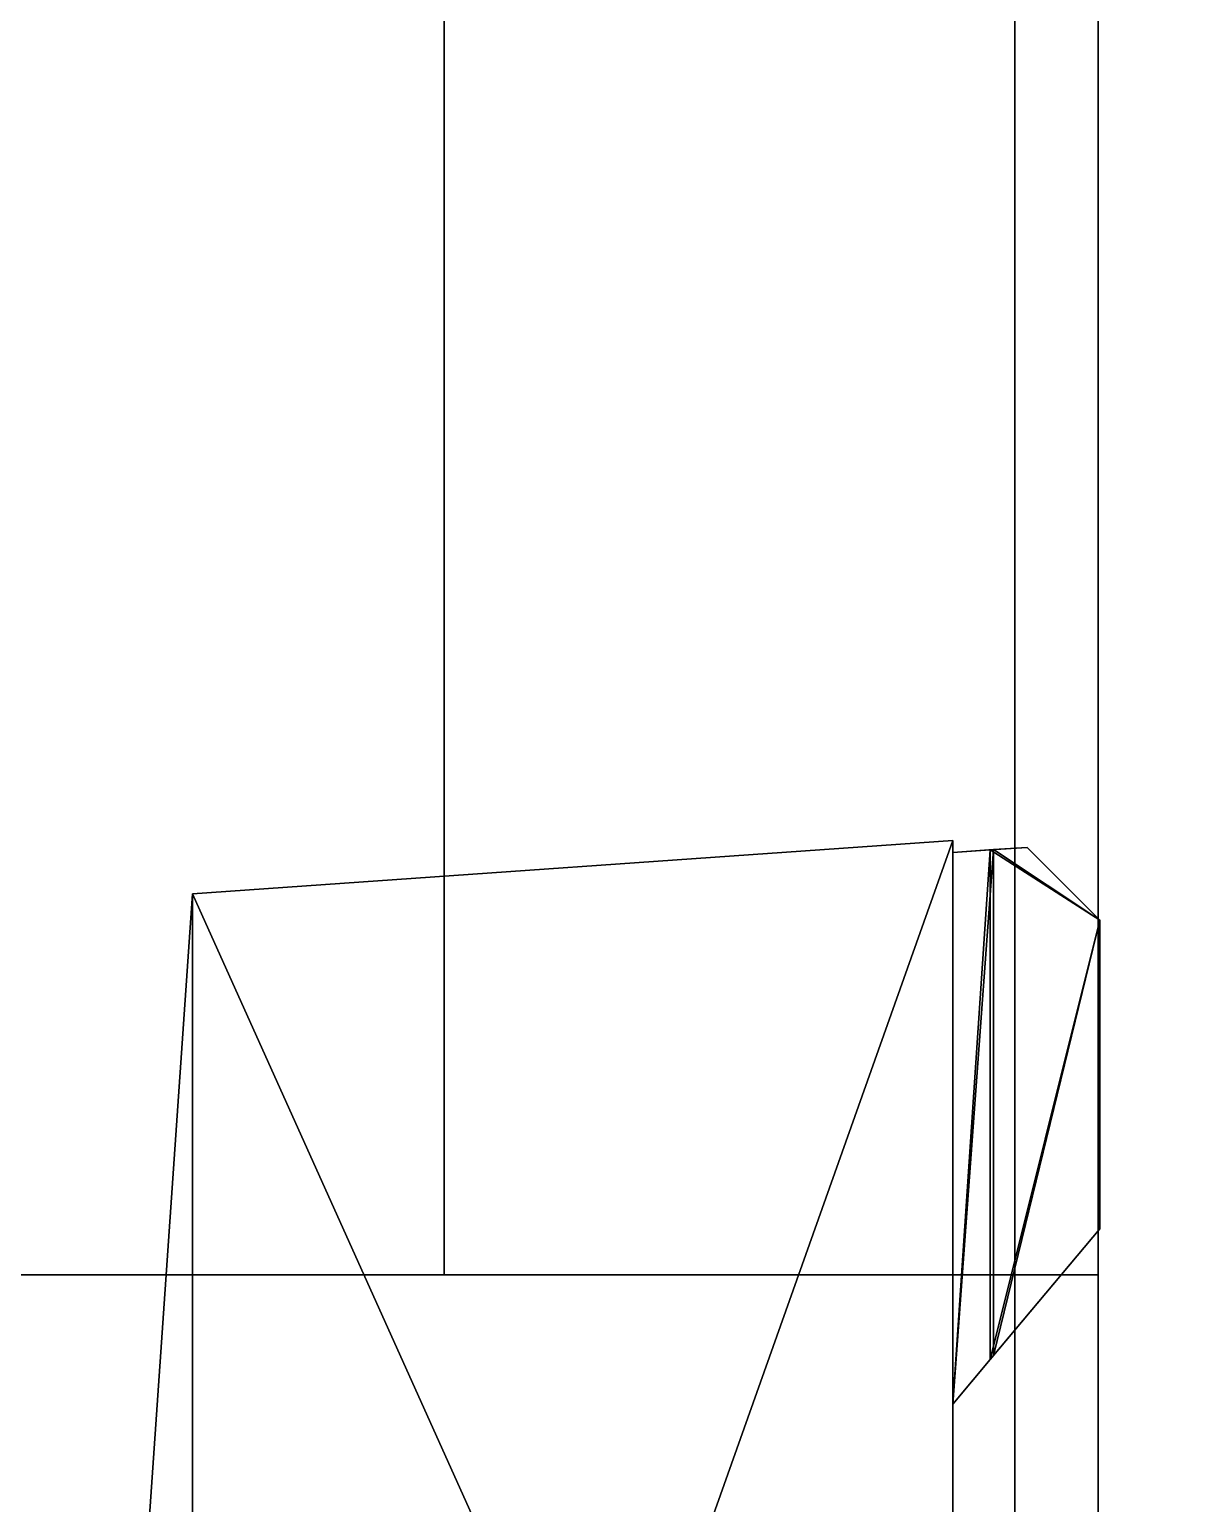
# Model space of a CAD drawing. Extents: x -469 to 3226, y 1395 to 4288.
# Drawn here: x 2041.05 to 2072.93, y 3629.72 to 3670.32 of the extents above; entities that cross this region are included whole.
import ezdxf

# ---------------------------------------------------------------- set-up
doc = ezdxf.new("R2010")
doc.units = 0
for name, color, linetype in [('LAYER0', 7, 'CONTINUOUS'), ('LAYER1', 7, 'CONTINUOUS'), ('LAYER157', 9, 'CONTINUOUS'), ('LAYER161', 7, 'CONTINUOUS'), ('LAYER168', 7, 'CONTINUOUS'), ('LAYER169', 7, 'CONTINUOUS'), ('LAYER172', 7, 'CONTINUOUS'), ('LAYER183', 7, 'CONTINUOUS'), ('LAYER184', 7, 'CONTINUOUS'), ('LAYER288', 253, 'CONTINUOUS'), ('LAYER291', 253, 'CONTINUOUS'), ('LAYER294', 253, 'CONTINUOUS'), ('LAYER297', 253, 'CONTINUOUS'), ('LAYER300', 253, 'CONTINUOUS'), ('LAYER340', 9, 'CONTINUOUS')]:
    doc.layers.add(name, color=color, linetype=linetype)

msp = doc.modelspace()

# ---------------------------------------------------------------- linework, layer by layer
at = {"layer": 'LAYER0', "invisible_edges": 1}
for points in [[(3116.174, 4288.024, -5), (-468.8259, 1395.024, -5), (-468.8259, 4288.024, -5), (3116.174, 4288.024, -5)], [(-468.8259, 1395.024, -5), (3116.174, 4288.024, -5), (3116.174, 1395.024, -5), (-468.8259, 1395.024, -5)], [(3116.174, 1395.024), (-468.8259, 4288.024), (-468.8259, 1395.024), (3116.174, 1395.024)], [(-468.8259, 4288.024), (3116.174, 1395.024), (3116.174, 4288.024), (-468.8259, 4288.024)]]:
    msp.add_3dface(points, dxfattribs=at)
at = {"layer": 'LAYER157', "invisible_edges": 1}
for points in [[(2070.466, 4138.024), (2070.466, 3558.024, 2380), (2070.466, 4138.024, 2380), (2070.466, 4138.024)], [(2070.466, 3558.024, 2380), (2070.466, 4138.024), (2070.466, 3558.024), (2070.466, 3558.024, 2380)], [(2070.466, 4138.024), (2088.466, 3558.024), (2070.466, 3558.024), (2070.466, 4138.024)], [(2088.466, 3558.024), (2070.466, 4138.024), (2088.466, 4138.024), (2088.466, 3558.024)], [(2088.466, 4138.024, 2380), (2070.466, 3558.024, 2380), (2088.466, 3558.024, 2380), (2088.466, 4138.024, 2380)], [(2070.466, 3558.024, 2380), (2088.466, 4138.024, 2380), (2070.466, 4138.024, 2380), (2070.466, 3558.024, 2380)]]:
    msp.add_3dface(points, dxfattribs=at)
at = {"layer": 'LAYER161', "invisible_edges": 1}
for points in [[(1284.466, 4138.024, 2379), (2070.466, 3558.024, 2379), (2070.466, 4138.024, 2379), (1284.466, 4138.024, 2379)], [(2070.466, 3558.024, 2379), (1284.466, 4138.024, 2379), (1284.466, 3558.024, 2379), (2070.466, 3558.024, 2379)], [(1284.466, 3558.024, 2361), (2070.466, 4138.024, 2361), (2070.466, 3558.024, 2361), (1284.466, 3558.024, 2361)], [(2070.466, 4138.024, 2361), (1284.466, 3558.024, 2361), (1284.466, 4138.024, 2361), (2070.466, 4138.024, 2361)], [(2070.466, 4138.024, 2361), (2070.466, 3558.024, 2379), (2070.466, 3558.024, 2361), (2070.466, 4138.024, 2361)], [(2070.466, 3558.024, 2379), (2070.466, 4138.024, 2361), (2070.466, 4138.024, 2379), (2070.466, 3558.024, 2379)]]:
    msp.add_3dface(points, dxfattribs=at)
at = {"layer": 'LAYER168', "invisible_edges": 1}
for points in [[(1284.466, 4113.424, 2056), (2070.466, 3558.024, 2056), (2070.466, 4113.424, 2056), (1284.466, 4113.424, 2056)], [(2070.466, 3558.024, 2056), (1284.466, 4113.424, 2056), (1284.466, 3558.024, 2056), (2070.466, 3558.024, 2056)], [(1284.466, 3558.024, 2038), (2070.466, 4113.424, 2038), (2070.466, 3558.024, 2038), (1284.466, 3558.024, 2038)], [(2070.466, 4113.424, 2038), (1284.466, 3558.024, 2038), (1284.466, 4113.424, 2038), (2070.466, 4113.424, 2038)], [(2070.466, 4113.424, 2038), (2070.466, 3558.024, 2056), (2070.466, 3558.024, 2038), (2070.466, 4113.424, 2038)], [(2070.466, 3558.024, 2056), (2070.466, 4113.424, 2038), (2070.466, 4113.424, 2056), (2070.466, 3558.024, 2056)]]:
    msp.add_3dface(points, dxfattribs=at)
at = {"layer": 'LAYER169', "invisible_edges": 1}
for points in [[(1284.466, 4113.424, 916), (2070.466, 3558.024, 916), (2070.466, 4113.424, 916), (1284.466, 4113.424, 916)], [(2070.466, 3558.024, 916), (1284.466, 4113.424, 916), (1284.466, 3558.024, 916), (2070.466, 3558.024, 916)], [(1284.466, 3558.024, 898), (2070.466, 4113.424, 898), (2070.466, 3558.024, 898), (1284.466, 3558.024, 898)], [(2070.466, 4113.424, 898), (1284.466, 3558.024, 898), (1284.466, 4113.424, 898), (2070.466, 4113.424, 898)], [(2070.466, 4113.424, 898), (2070.466, 3558.024, 916), (2070.466, 3558.024, 898), (2070.466, 4113.424, 898)], [(2070.466, 3558.024, 916), (2070.466, 4113.424, 898), (2070.466, 4113.424, 916), (2070.466, 3558.024, 916)]]:
    msp.add_3dface(points, dxfattribs=at)
at = {"layer": 'LAYER172', "invisible_edges": 1}
for points in [[(2070.466, 4138.024, 80), (1284.466, 3558.024, 80), (1284.466, 4138.024, 80), (2070.466, 4138.024, 80)], [(1284.466, 3558.024, 80), (2070.466, 4138.024, 80), (2070.466, 3558.024, 80), (1284.466, 3558.024, 80)], [(2070.466, 3558.024, 98), (1284.466, 4138.024, 98), (1284.466, 3558.024, 98), (2070.466, 3558.024, 98)], [(1284.466, 4138.024, 98), (2070.466, 3558.024, 98), (2070.466, 4138.024, 98), (1284.466, 4138.024, 98)], [(2070.466, 4138.024, 80), (2070.466, 3558.024, 98), (2070.466, 3558.024, 80), (2070.466, 4138.024, 80)], [(2070.466, 3558.024, 98), (2070.466, 4138.024, 80), (2070.466, 4138.024, 98), (2070.466, 3558.024, 98)]]:
    msp.add_3dface(points, dxfattribs=at)
at = {"layer": 'LAYER183', "invisible_edges": 1}
for points in [[(2034.466, 4086.024, 98), (2052.466, 3636.024, 98), (2034.466, 3636.024, 98), (2034.466, 4086.024, 98)], [(2052.466, 3636.024, 98), (2034.466, 4086.024, 98), (2052.466, 4086.024, 98), (2052.466, 3636.024, 98)], [(2052.466, 4086.024, 898), (2034.466, 3636.024, 898), (2052.466, 3636.024, 898), (2052.466, 4086.024, 898)], [(2034.466, 3636.024, 898), (2052.466, 4086.024, 898), (2034.466, 4086.024, 898), (2034.466, 3636.024, 898)], [(2052.466, 4086.024, 898), (2052.466, 3636.024, 98), (2052.466, 4086.024, 98), (2052.466, 4086.024, 898)], [(2052.466, 3636.024, 98), (2052.466, 4086.024, 898), (2052.466, 3636.024, 898), (2052.466, 3636.024, 98)], [(2034.466, 3636.024, 898), (2052.466, 3636.024, 98), (2052.466, 3636.024, 898), (2034.466, 3636.024, 898)], [(2052.466, 3636.024, 98), (2034.466, 3636.024, 898), (2034.466, 3636.024, 98), (2052.466, 3636.024, 98)]]:
    msp.add_3dface(points, dxfattribs=at)
at = {"layer": 'LAYER184', "invisible_edges": 1}
for points in [[(2052.466, 3716.024, 98), (2070.466, 3636.024, 98), (2052.466, 3636.024, 98), (2052.466, 3716.024, 98)], [(2070.466, 3636.024, 98), (2052.466, 3716.024, 98), (2070.466, 3716.024, 98), (2070.466, 3636.024, 98)], [(2070.466, 3716.024, 898), (2052.466, 3636.024, 898), (2070.466, 3636.024, 898), (2070.466, 3716.024, 898)], [(2052.466, 3636.024, 898), (2070.466, 3716.024, 898), (2052.466, 3716.024, 898), (2052.466, 3636.024, 898)], [(2052.466, 3636.024, 898), (2052.466, 3716.024, 98), (2052.466, 3636.024, 98), (2052.466, 3636.024, 898)], [(2052.466, 3716.024, 98), (2052.466, 3636.024, 898), (2052.466, 3716.024, 898), (2052.466, 3716.024, 98)], [(2070.466, 3716.024, 898), (2070.466, 3636.024, 98), (2070.466, 3716.024, 98), (2070.466, 3716.024, 898)], [(2070.466, 3636.024, 98), (2070.466, 3716.024, 898), (2070.466, 3636.024, 898), (2070.466, 3636.024, 98)], [(2052.466, 3636.024, 898), (2070.466, 3636.024, 98), (2070.466, 3636.024, 898), (2052.466, 3636.024, 898)], [(2070.466, 3636.024, 98), (2052.466, 3636.024, 898), (2052.466, 3636.024, 98), (2070.466, 3636.024, 98)]]:
    msp.add_3dface(points, dxfattribs=at)
at = {"layer": 'LAYER288'}
for points in [[(2066.466, 3647.982, 191.8), (2045.541, 3646.518, 191.8), (2045.541, 3589.013, 191.8), (2066.466, 3647.982, 191.8)], [(2066.466, 3647.982, 191.8), (2045.541, 3589.013, 191.8), (2066.466, 3599.984, 191.8), (2066.466, 3647.982, 191.8)], [(2066.466, 3647.982, 174.2), (2045.541, 3646.518, 174.2), (2066.466, 3647.982, 191.8), (2066.466, 3647.982, 174.2)], [(2066.466, 3647.982, 191.8), (2045.541, 3646.518, 174.2), (2045.541, 3646.518, 191.8), (2066.466, 3647.982, 191.8)], [(2045.541, 3646.518, 174.2), (2066.466, 3647.982, 174.2), (2066.466, 3599.984, 174.2), (2045.541, 3646.518, 174.2)], [(2066.466, 3647.982, 174.2), (2066.466, 3647.982, 191.8), (2066.466, 3599.984, 191.8), (2066.466, 3647.982, 174.2)], [(2066.466, 3647.982, 174.2), (2066.466, 3599.984, 191.8), (2066.466, 3599.984, 174.2), (2066.466, 3647.982, 174.2)], [(2066.466, 3647.654, 191.1709), (2067.498, 3647.726, 192.125), (2067.59, 3647.733, 191.525), (2066.466, 3647.654, 191.1709)], [(2067.59, 3633.798, 191.525), (2066.466, 3632.459, 191.1709), (2067.59, 3647.733, 191.525), (2067.59, 3633.798, 191.525)], [(2067.59, 3647.733, 191.525), (2066.466, 3632.459, 191.1709), (2066.466, 3647.654, 191.1709), (2067.59, 3647.733, 191.525)], [(2067.498, 3647.726, 173.875), (2066.466, 3647.654, 174.8291), (2067.59, 3647.733, 174.475), (2067.498, 3647.726, 173.875)], [(2066.466, 3632.459, 174.8291), (2067.59, 3633.798, 174.475), (2067.59, 3647.733, 174.475), (2066.466, 3632.459, 174.8291)], [(2066.466, 3632.459, 174.8291), (2067.59, 3647.733, 174.475), (2066.466, 3647.654, 174.8291), (2066.466, 3632.459, 174.8291)], [(2066.466, 3647.654, 191.8), (2066.466, 3632.459, 191.8), (2067.498, 3647.726, 192.125), (2066.466, 3647.654, 191.8)], [(2067.498, 3647.726, 192.125), (2066.466, 3632.459, 191.8), (2067.498, 3633.688, 192.125), (2067.498, 3647.726, 192.125)], [(2066.466, 3647.654, 191.1709), (2066.466, 3647.654, 191.8), (2067.498, 3647.726, 192.125), (2066.466, 3647.654, 191.1709)], [(2066.466, 3632.459, 174.2), (2066.466, 3647.654, 174.2), (2067.498, 3647.726, 173.875), (2066.466, 3632.459, 174.2)], [(2066.466, 3632.459, 174.2), (2067.498, 3647.726, 173.875), (2067.498, 3633.688, 173.875), (2066.466, 3632.459, 174.2)], [(2066.466, 3647.654, 174.2), (2066.466, 3647.654, 174.8291), (2067.498, 3647.726, 173.875), (2066.466, 3647.654, 174.2)], [(2068.516, 3647.792, 192.125), (2067.498, 3647.726, 192.125), (2070.516, 3645.792, 192.125), (2068.516, 3647.792, 192.125)], [(2067.498, 3647.726, 173.875), (2068.516, 3647.792, 173.875), (2070.516, 3645.792, 173.875), (2067.498, 3647.726, 173.875)], [(2068.516, 3647.792, 192.125), (2067.59, 3647.733, 191.525), (2067.498, 3647.726, 192.125), (2068.516, 3647.792, 192.125)], [(2067.59, 3647.733, 174.475), (2068.516, 3647.792, 173.875), (2067.498, 3647.726, 173.875), (2067.59, 3647.733, 174.475)], [(2067.498, 3633.688, 192.125), (2070.516, 3645.792, 192.125), (2067.498, 3647.726, 192.125), (2067.498, 3633.688, 192.125)], [(2070.516, 3645.792, 173.875), (2067.498, 3633.688, 173.875), (2067.498, 3647.726, 173.875), (2070.516, 3645.792, 173.875)], [(2068.516, 3647.792, 191.525), (2070.516, 3645.792, 191.525), (2067.59, 3647.733, 191.525), (2068.516, 3647.792, 191.525)], [(2070.516, 3645.792, 174.475), (2068.516, 3647.792, 174.475), (2067.59, 3647.733, 174.475), (2070.516, 3645.792, 174.475)], [(2068.516, 3647.792, 191.525), (2067.59, 3647.733, 191.525), (2068.516, 3647.792, 192.125), (2068.516, 3647.792, 191.525)], [(2067.59, 3647.733, 174.475), (2068.516, 3647.792, 174.475), (2068.516, 3647.792, 173.875), (2067.59, 3647.733, 174.475)], [(2070.516, 3645.792, 191.525), (2067.59, 3633.798, 191.525), (2067.59, 3647.733, 191.525), (2070.516, 3645.792, 191.525)], [(2067.59, 3633.798, 174.475), (2070.516, 3645.792, 174.475), (2067.59, 3647.733, 174.475), (2067.59, 3633.798, 174.475)], [(2070.516, 3645.792, 191.525), (2068.516, 3647.792, 191.525), (2070.516, 3645.792, 192.125), (2070.516, 3645.792, 191.525)], [(2070.516, 3645.792, 192.125), (2068.516, 3647.792, 191.525), (2068.516, 3647.792, 192.125), (2070.516, 3645.792, 192.125)], [(2068.516, 3647.792, 174.475), (2070.516, 3645.792, 174.475), (2070.516, 3645.792, 173.875), (2068.516, 3647.792, 174.475)], [(2068.516, 3647.792, 174.475), (2070.516, 3645.792, 173.875), (2068.516, 3647.792, 173.875), (2068.516, 3647.792, 174.475)], [(2045.541, 3589.013, 175.6), (2041.566, 3589.013, 175.6), (2045.541, 3646.518, 175.6), (2045.541, 3589.013, 175.6)], [(2041.566, 3589.013, 190.4), (2045.541, 3589.013, 190.4), (2045.541, 3646.518, 190.4), (2041.566, 3589.013, 190.4)], [(2041.566, 3589.013, 190.4), (2045.541, 3646.518, 190.4), (2045.541, 3646.518, 175.6), (2041.566, 3589.013, 190.4)], [(2041.566, 3589.013, 190.4), (2045.541, 3646.518, 175.6), (2041.566, 3589.013, 175.6), (2041.566, 3589.013, 190.4)], [(2045.541, 3646.518, 174.2), (2066.466, 3599.984, 174.2), (2045.541, 3589.013, 174.2), (2045.541, 3646.518, 174.2)], [(2045.541, 3589.013, 174.2), (2045.541, 3589.013, 175.6), (2045.541, 3646.518, 175.6), (2045.541, 3589.013, 174.2)], [(2045.541, 3589.013, 174.2), (2045.541, 3646.518, 175.6), (2045.541, 3646.518, 174.2), (2045.541, 3589.013, 174.2)], [(2045.541, 3646.518, 191.8), (2045.541, 3646.518, 190.4), (2045.541, 3589.013, 191.8), (2045.541, 3646.518, 191.8)], [(2045.541, 3589.013, 191.8), (2045.541, 3646.518, 190.4), (2045.541, 3589.013, 190.4), (2045.541, 3589.013, 191.8)], [(2067.498, 3633.688, 192.125), (2070.516, 3637.285, 192.125), (2070.516, 3645.792, 192.125), (2067.498, 3633.688, 192.125)], [(2070.516, 3637.285, 173.875), (2067.498, 3633.688, 173.875), (2070.516, 3645.792, 173.875), (2070.516, 3637.285, 173.875)], [(2070.516, 3637.285, 191.525), (2067.59, 3633.798, 191.525), (2070.516, 3645.792, 191.525), (2070.516, 3637.285, 191.525)], [(2067.59, 3633.798, 174.475), (2070.516, 3637.285, 174.475), (2070.516, 3645.792, 174.475), (2067.59, 3633.798, 174.475)], [(2070.516, 3637.285, 191.525), (2070.516, 3645.792, 191.525), (2070.516, 3645.792, 192.125), (2070.516, 3637.285, 191.525)], [(2070.516, 3637.285, 191.525), (2070.516, 3645.792, 192.125), (2070.516, 3637.285, 192.125), (2070.516, 3637.285, 191.525)], [(2070.516, 3645.792, 174.475), (2070.516, 3637.285, 174.475), (2070.516, 3645.792, 173.875), (2070.516, 3645.792, 174.475)], [(2070.516, 3645.792, 173.875), (2070.516, 3637.285, 174.475), (2070.516, 3637.285, 173.875), (2070.516, 3645.792, 173.875)], [(2067.59, 3633.798, 191.525), (2070.516, 3637.285, 192.125), (2067.498, 3633.688, 192.125), (2067.59, 3633.798, 191.525)], [(2070.516, 3637.285, 173.875), (2067.59, 3633.798, 174.475), (2067.498, 3633.688, 173.875), (2070.516, 3637.285, 173.875)], [(2067.59, 3633.798, 191.525), (2070.516, 3637.285, 191.525), (2070.516, 3637.285, 192.125), (2067.59, 3633.798, 191.525)], [(2070.516, 3637.285, 174.475), (2067.59, 3633.798, 174.475), (2070.516, 3637.285, 173.875), (2070.516, 3637.285, 174.475)], [(2066.466, 3632.459, 191.1709), (2067.59, 3633.798, 191.525), (2067.498, 3633.688, 192.125), (2066.466, 3632.459, 191.1709)], [(2067.59, 3633.798, 174.475), (2066.466, 3632.459, 174.8291), (2067.498, 3633.688, 173.875), (2067.59, 3633.798, 174.475)], [(2066.466, 3632.459, 191.1709), (2067.498, 3633.688, 192.125), (2066.466, 3632.459, 191.8), (2066.466, 3632.459, 191.1709)], [(2067.498, 3633.688, 173.875), (2066.466, 3632.459, 174.8291), (2066.466, 3632.459, 174.2), (2067.498, 3633.688, 173.875)]]:
    msp.add_3dface(points, dxfattribs=at)
at = {"layer": 'LAYER291'}
for points in [[(2066.466, 3647.982, 715.3), (2045.541, 3646.518, 715.3), (2045.541, 3589.013, 715.3), (2066.466, 3647.982, 715.3)], [(2066.466, 3647.982, 715.3), (2045.541, 3589.013, 715.3), (2066.466, 3599.984, 715.3), (2066.466, 3647.982, 715.3)], [(2066.466, 3647.982, 697.7), (2045.541, 3646.518, 697.7), (2066.466, 3647.982, 715.3), (2066.466, 3647.982, 697.7)], [(2066.466, 3647.982, 715.3), (2045.541, 3646.518, 697.7), (2045.541, 3646.518, 715.3), (2066.466, 3647.982, 715.3)], [(2045.541, 3646.518, 697.7), (2066.466, 3647.982, 697.7), (2066.466, 3599.984, 697.7), (2045.541, 3646.518, 697.7)], [(2066.466, 3647.982, 697.7), (2066.466, 3647.982, 715.3), (2066.466, 3599.984, 715.3), (2066.466, 3647.982, 697.7)], [(2066.466, 3647.982, 697.7), (2066.466, 3599.984, 715.3), (2066.466, 3599.984, 697.7), (2066.466, 3647.982, 697.7)], [(2066.466, 3647.654, 714.671), (2067.498, 3647.726, 715.625), (2067.59, 3647.733, 715.025), (2066.466, 3647.654, 714.671)], [(2067.59, 3633.798, 715.025), (2066.466, 3632.459, 714.671), (2067.59, 3647.733, 715.025), (2067.59, 3633.798, 715.025)], [(2067.59, 3647.733, 715.025), (2066.466, 3632.459, 714.671), (2066.466, 3647.654, 714.671), (2067.59, 3647.733, 715.025)], [(2067.498, 3647.726, 697.375), (2066.466, 3647.654, 698.329), (2067.59, 3647.733, 697.975), (2067.498, 3647.726, 697.375)], [(2066.466, 3632.459, 698.329), (2067.59, 3633.798, 697.975), (2067.59, 3647.733, 697.975), (2066.466, 3632.459, 698.329)], [(2066.466, 3632.459, 698.329), (2067.59, 3647.733, 697.975), (2066.466, 3647.654, 698.329), (2066.466, 3632.459, 698.329)], [(2066.466, 3647.654, 715.3), (2066.466, 3632.459, 715.3), (2067.498, 3647.726, 715.625), (2066.466, 3647.654, 715.3)], [(2067.498, 3647.726, 715.625), (2066.466, 3632.459, 715.3), (2067.498, 3633.688, 715.625), (2067.498, 3647.726, 715.625)], [(2066.466, 3647.654, 714.671), (2066.466, 3647.654, 715.3), (2067.498, 3647.726, 715.625), (2066.466, 3647.654, 714.671)], [(2066.466, 3632.459, 697.7), (2066.466, 3647.654, 697.7), (2067.498, 3647.726, 697.375), (2066.466, 3632.459, 697.7)], [(2066.466, 3632.459, 697.7), (2067.498, 3647.726, 697.375), (2067.498, 3633.688, 697.375), (2066.466, 3632.459, 697.7)], [(2066.466, 3647.654, 697.7), (2066.466, 3647.654, 698.329), (2067.498, 3647.726, 697.375), (2066.466, 3647.654, 697.7)], [(2068.516, 3647.792, 715.625), (2067.498, 3647.726, 715.625), (2070.516, 3645.792, 715.625), (2068.516, 3647.792, 715.625)], [(2067.498, 3647.726, 697.375), (2068.516, 3647.792, 697.375), (2070.516, 3645.792, 697.375), (2067.498, 3647.726, 697.375)], [(2068.516, 3647.792, 715.625), (2067.59, 3647.733, 715.025), (2067.498, 3647.726, 715.625), (2068.516, 3647.792, 715.625)], [(2067.59, 3647.733, 697.975), (2068.516, 3647.792, 697.375), (2067.498, 3647.726, 697.375), (2067.59, 3647.733, 697.975)], [(2067.498, 3633.688, 715.625), (2070.516, 3645.792, 715.625), (2067.498, 3647.726, 715.625), (2067.498, 3633.688, 715.625)], [(2070.516, 3645.792, 697.375), (2067.498, 3633.688, 697.375), (2067.498, 3647.726, 697.375), (2070.516, 3645.792, 697.375)], [(2068.516, 3647.792, 715.025), (2070.516, 3645.792, 715.025), (2067.59, 3647.733, 715.025), (2068.516, 3647.792, 715.025)], [(2070.516, 3645.792, 697.975), (2068.516, 3647.792, 697.975), (2067.59, 3647.733, 697.975), (2070.516, 3645.792, 697.975)], [(2068.516, 3647.792, 715.025), (2067.59, 3647.733, 715.025), (2068.516, 3647.792, 715.625), (2068.516, 3647.792, 715.025)], [(2067.59, 3647.733, 697.975), (2068.516, 3647.792, 697.975), (2068.516, 3647.792, 697.375), (2067.59, 3647.733, 697.975)], [(2070.516, 3645.792, 715.025), (2067.59, 3633.798, 715.025), (2067.59, 3647.733, 715.025), (2070.516, 3645.792, 715.025)], [(2067.59, 3633.798, 697.975), (2070.516, 3645.792, 697.975), (2067.59, 3647.733, 697.975), (2067.59, 3633.798, 697.975)], [(2070.516, 3645.792, 715.025), (2068.516, 3647.792, 715.025), (2070.516, 3645.792, 715.625), (2070.516, 3645.792, 715.025)], [(2070.516, 3645.792, 715.625), (2068.516, 3647.792, 715.025), (2068.516, 3647.792, 715.625), (2070.516, 3645.792, 715.625)], [(2068.516, 3647.792, 697.975), (2070.516, 3645.792, 697.975), (2070.516, 3645.792, 697.375), (2068.516, 3647.792, 697.975)], [(2068.516, 3647.792, 697.975), (2070.516, 3645.792, 697.375), (2068.516, 3647.792, 697.375), (2068.516, 3647.792, 697.975)], [(2045.541, 3589.013, 699.1), (2041.566, 3589.013, 699.1), (2045.541, 3646.518, 699.1), (2045.541, 3589.013, 699.1)], [(2041.566, 3589.013, 713.9), (2045.541, 3589.013, 713.9), (2045.541, 3646.518, 713.9), (2041.566, 3589.013, 713.9)], [(2041.566, 3589.013, 713.9), (2045.541, 3646.518, 713.9), (2045.541, 3646.518, 699.1), (2041.566, 3589.013, 713.9)], [(2041.566, 3589.013, 713.9), (2045.541, 3646.518, 699.1), (2041.566, 3589.013, 699.1), (2041.566, 3589.013, 713.9)], [(2045.541, 3646.518, 697.7), (2066.466, 3599.984, 697.7), (2045.541, 3589.013, 697.7), (2045.541, 3646.518, 697.7)], [(2045.541, 3589.013, 697.7), (2045.541, 3589.013, 699.1), (2045.541, 3646.518, 699.1), (2045.541, 3589.013, 697.7)], [(2045.541, 3589.013, 697.7), (2045.541, 3646.518, 699.1), (2045.541, 3646.518, 697.7), (2045.541, 3589.013, 697.7)], [(2045.541, 3646.518, 715.3), (2045.541, 3646.518, 713.9), (2045.541, 3589.013, 715.3), (2045.541, 3646.518, 715.3)], [(2045.541, 3589.013, 715.3), (2045.541, 3646.518, 713.9), (2045.541, 3589.013, 713.9), (2045.541, 3589.013, 715.3)], [(2067.498, 3633.688, 715.625), (2070.516, 3637.285, 715.625), (2070.516, 3645.792, 715.625), (2067.498, 3633.688, 715.625)], [(2070.516, 3637.285, 697.375), (2067.498, 3633.688, 697.375), (2070.516, 3645.792, 697.375), (2070.516, 3637.285, 697.375)], [(2070.516, 3637.285, 715.025), (2067.59, 3633.798, 715.025), (2070.516, 3645.792, 715.025), (2070.516, 3637.285, 715.025)], [(2067.59, 3633.798, 697.975), (2070.516, 3637.285, 697.975), (2070.516, 3645.792, 697.975), (2067.59, 3633.798, 697.975)], [(2070.516, 3637.285, 715.025), (2070.516, 3645.792, 715.025), (2070.516, 3645.792, 715.625), (2070.516, 3637.285, 715.025)], [(2070.516, 3637.285, 715.025), (2070.516, 3645.792, 715.625), (2070.516, 3637.285, 715.625), (2070.516, 3637.285, 715.025)], [(2070.516, 3645.792, 697.975), (2070.516, 3637.285, 697.975), (2070.516, 3645.792, 697.375), (2070.516, 3645.792, 697.975)], [(2070.516, 3645.792, 697.375), (2070.516, 3637.285, 697.975), (2070.516, 3637.285, 697.375), (2070.516, 3645.792, 697.375)], [(2067.59, 3633.798, 715.025), (2070.516, 3637.285, 715.625), (2067.498, 3633.688, 715.625), (2067.59, 3633.798, 715.025)], [(2070.516, 3637.285, 697.375), (2067.59, 3633.798, 697.975), (2067.498, 3633.688, 697.375), (2070.516, 3637.285, 697.375)], [(2067.59, 3633.798, 715.025), (2070.516, 3637.285, 715.025), (2070.516, 3637.285, 715.625), (2067.59, 3633.798, 715.025)], [(2070.516, 3637.285, 697.975), (2067.59, 3633.798, 697.975), (2070.516, 3637.285, 697.375), (2070.516, 3637.285, 697.975)], [(2066.466, 3632.459, 714.671), (2067.59, 3633.798, 715.025), (2067.498, 3633.688, 715.625), (2066.466, 3632.459, 714.671)], [(2067.59, 3633.798, 697.975), (2066.466, 3632.459, 698.329), (2067.498, 3633.688, 697.375), (2067.59, 3633.798, 697.975)], [(2066.466, 3632.459, 714.671), (2067.498, 3633.688, 715.625), (2066.466, 3632.459, 715.3), (2066.466, 3632.459, 714.671)], [(2067.498, 3633.688, 697.375), (2066.466, 3632.459, 698.329), (2066.466, 3632.459, 697.7), (2067.498, 3633.688, 697.375)]]:
    msp.add_3dface(points, dxfattribs=at)
at = {"layer": 'LAYER294'}
for points in [[(2066.466, 3647.982, 1238.8), (2045.541, 3646.518, 1238.8), (2045.541, 3589.013, 1238.8), (2066.466, 3647.982, 1238.8)], [(2066.466, 3647.982, 1238.8), (2045.541, 3589.013, 1238.8), (2066.466, 3599.984, 1238.8), (2066.466, 3647.982, 1238.8)], [(2066.466, 3647.982, 1221.2), (2045.541, 3646.518, 1221.2), (2066.466, 3647.982, 1238.8), (2066.466, 3647.982, 1221.2)], [(2066.466, 3647.982, 1238.8), (2045.541, 3646.518, 1221.2), (2045.541, 3646.518, 1238.8), (2066.466, 3647.982, 1238.8)], [(2045.541, 3646.518, 1221.2), (2066.466, 3647.982, 1221.2), (2066.466, 3599.984, 1221.2), (2045.541, 3646.518, 1221.2)], [(2066.466, 3647.982, 1221.2), (2066.466, 3647.982, 1238.8), (2066.466, 3599.984, 1238.8), (2066.466, 3647.982, 1221.2)], [(2066.466, 3647.982, 1221.2), (2066.466, 3599.984, 1238.8), (2066.466, 3599.984, 1221.2), (2066.466, 3647.982, 1221.2)], [(2066.466, 3647.654, 1238.171), (2067.498, 3647.726, 1239.125), (2067.59, 3647.733, 1238.525), (2066.466, 3647.654, 1238.171)], [(2067.59, 3633.798, 1238.525), (2066.466, 3632.459, 1238.171), (2067.59, 3647.733, 1238.525), (2067.59, 3633.798, 1238.525)], [(2067.59, 3647.733, 1238.525), (2066.466, 3632.459, 1238.171), (2066.466, 3647.654, 1238.171), (2067.59, 3647.733, 1238.525)], [(2067.498, 3647.726, 1220.875), (2066.466, 3647.654, 1221.829), (2067.59, 3647.733, 1221.475), (2067.498, 3647.726, 1220.875)], [(2066.466, 3632.459, 1221.829), (2067.59, 3633.798, 1221.475), (2067.59, 3647.733, 1221.475), (2066.466, 3632.459, 1221.829)], [(2066.466, 3632.459, 1221.829), (2067.59, 3647.733, 1221.475), (2066.466, 3647.654, 1221.829), (2066.466, 3632.459, 1221.829)], [(2066.466, 3647.654, 1238.8), (2066.466, 3632.459, 1238.8), (2067.498, 3647.726, 1239.125), (2066.466, 3647.654, 1238.8)], [(2067.498, 3647.726, 1239.125), (2066.466, 3632.459, 1238.8), (2067.498, 3633.688, 1239.125), (2067.498, 3647.726, 1239.125)], [(2066.466, 3647.654, 1238.171), (2066.466, 3647.654, 1238.8), (2067.498, 3647.726, 1239.125), (2066.466, 3647.654, 1238.171)], [(2066.466, 3632.459, 1221.2), (2066.466, 3647.654, 1221.2), (2067.498, 3647.726, 1220.875), (2066.466, 3632.459, 1221.2)], [(2066.466, 3632.459, 1221.2), (2067.498, 3647.726, 1220.875), (2067.498, 3633.688, 1220.875), (2066.466, 3632.459, 1221.2)], [(2066.466, 3647.654, 1221.2), (2066.466, 3647.654, 1221.829), (2067.498, 3647.726, 1220.875), (2066.466, 3647.654, 1221.2)], [(2068.516, 3647.792, 1239.125), (2067.498, 3647.726, 1239.125), (2070.516, 3645.792, 1239.125), (2068.516, 3647.792, 1239.125)], [(2067.498, 3647.726, 1220.875), (2068.516, 3647.792, 1220.875), (2070.516, 3645.792, 1220.875), (2067.498, 3647.726, 1220.875)], [(2068.516, 3647.792, 1239.125), (2067.59, 3647.733, 1238.525), (2067.498, 3647.726, 1239.125), (2068.516, 3647.792, 1239.125)], [(2067.59, 3647.733, 1221.475), (2068.516, 3647.792, 1220.875), (2067.498, 3647.726, 1220.875), (2067.59, 3647.733, 1221.475)], [(2067.498, 3633.688, 1239.125), (2070.516, 3645.792, 1239.125), (2067.498, 3647.726, 1239.125), (2067.498, 3633.688, 1239.125)], [(2070.516, 3645.792, 1220.875), (2067.498, 3633.688, 1220.875), (2067.498, 3647.726, 1220.875), (2070.516, 3645.792, 1220.875)], [(2068.516, 3647.792, 1238.525), (2070.516, 3645.792, 1238.525), (2067.59, 3647.733, 1238.525), (2068.516, 3647.792, 1238.525)], [(2070.516, 3645.792, 1221.475), (2068.516, 3647.792, 1221.475), (2067.59, 3647.733, 1221.475), (2070.516, 3645.792, 1221.475)], [(2068.516, 3647.792, 1238.525), (2067.59, 3647.733, 1238.525), (2068.516, 3647.792, 1239.125), (2068.516, 3647.792, 1238.525)], [(2067.59, 3647.733, 1221.475), (2068.516, 3647.792, 1221.475), (2068.516, 3647.792, 1220.875), (2067.59, 3647.733, 1221.475)], [(2070.516, 3645.792, 1238.525), (2067.59, 3633.798, 1238.525), (2067.59, 3647.733, 1238.525), (2070.516, 3645.792, 1238.525)], [(2067.59, 3633.798, 1221.475), (2070.516, 3645.792, 1221.475), (2067.59, 3647.733, 1221.475), (2067.59, 3633.798, 1221.475)], [(2070.516, 3645.792, 1238.525), (2068.516, 3647.792, 1238.525), (2070.516, 3645.792, 1239.125), (2070.516, 3645.792, 1238.525)], [(2070.516, 3645.792, 1239.125), (2068.516, 3647.792, 1238.525), (2068.516, 3647.792, 1239.125), (2070.516, 3645.792, 1239.125)], [(2068.516, 3647.792, 1221.475), (2070.516, 3645.792, 1221.475), (2070.516, 3645.792, 1220.875), (2068.516, 3647.792, 1221.475)], [(2068.516, 3647.792, 1221.475), (2070.516, 3645.792, 1220.875), (2068.516, 3647.792, 1220.875), (2068.516, 3647.792, 1221.475)], [(2045.541, 3589.013, 1222.6), (2041.566, 3589.013, 1222.6), (2045.541, 3646.518, 1222.6), (2045.541, 3589.013, 1222.6)], [(2041.566, 3589.013, 1237.4), (2045.541, 3589.013, 1237.4), (2045.541, 3646.518, 1237.4), (2041.566, 3589.013, 1237.4)], [(2041.566, 3589.013, 1237.4), (2045.541, 3646.518, 1237.4), (2045.541, 3646.518, 1222.6), (2041.566, 3589.013, 1237.4)], [(2041.566, 3589.013, 1237.4), (2045.541, 3646.518, 1222.6), (2041.566, 3589.013, 1222.6), (2041.566, 3589.013, 1237.4)], [(2045.541, 3646.518, 1221.2), (2066.466, 3599.984, 1221.2), (2045.541, 3589.013, 1221.2), (2045.541, 3646.518, 1221.2)], [(2045.541, 3589.013, 1221.2), (2045.541, 3589.013, 1222.6), (2045.541, 3646.518, 1222.6), (2045.541, 3589.013, 1221.2)], [(2045.541, 3589.013, 1221.2), (2045.541, 3646.518, 1222.6), (2045.541, 3646.518, 1221.2), (2045.541, 3589.013, 1221.2)], [(2045.541, 3646.518, 1238.8), (2045.541, 3646.518, 1237.4), (2045.541, 3589.013, 1238.8), (2045.541, 3646.518, 1238.8)], [(2045.541, 3589.013, 1238.8), (2045.541, 3646.518, 1237.4), (2045.541, 3589.013, 1237.4), (2045.541, 3589.013, 1238.8)], [(2067.498, 3633.688, 1239.125), (2070.516, 3637.285, 1239.125), (2070.516, 3645.792, 1239.125), (2067.498, 3633.688, 1239.125)], [(2070.516, 3637.285, 1220.875), (2067.498, 3633.688, 1220.875), (2070.516, 3645.792, 1220.875), (2070.516, 3637.285, 1220.875)], [(2070.516, 3637.285, 1238.525), (2067.59, 3633.798, 1238.525), (2070.516, 3645.792, 1238.525), (2070.516, 3637.285, 1238.525)], [(2067.59, 3633.798, 1221.475), (2070.516, 3637.285, 1221.475), (2070.516, 3645.792, 1221.475), (2067.59, 3633.798, 1221.475)], [(2070.516, 3637.285, 1238.525), (2070.516, 3645.792, 1238.525), (2070.516, 3645.792, 1239.125), (2070.516, 3637.285, 1238.525)], [(2070.516, 3637.285, 1238.525), (2070.516, 3645.792, 1239.125), (2070.516, 3637.285, 1239.125), (2070.516, 3637.285, 1238.525)], [(2070.516, 3645.792, 1221.475), (2070.516, 3637.285, 1221.475), (2070.516, 3645.792, 1220.875), (2070.516, 3645.792, 1221.475)], [(2070.516, 3645.792, 1220.875), (2070.516, 3637.285, 1221.475), (2070.516, 3637.285, 1220.875), (2070.516, 3645.792, 1220.875)], [(2067.59, 3633.798, 1238.525), (2070.516, 3637.285, 1239.125), (2067.498, 3633.688, 1239.125), (2067.59, 3633.798, 1238.525)], [(2070.516, 3637.285, 1220.875), (2067.59, 3633.798, 1221.475), (2067.498, 3633.688, 1220.875), (2070.516, 3637.285, 1220.875)], [(2067.59, 3633.798, 1238.525), (2070.516, 3637.285, 1238.525), (2070.516, 3637.285, 1239.125), (2067.59, 3633.798, 1238.525)], [(2070.516, 3637.285, 1221.475), (2067.59, 3633.798, 1221.475), (2070.516, 3637.285, 1220.875), (2070.516, 3637.285, 1221.475)], [(2066.466, 3632.459, 1238.171), (2067.59, 3633.798, 1238.525), (2067.498, 3633.688, 1239.125), (2066.466, 3632.459, 1238.171)], [(2067.59, 3633.798, 1221.475), (2066.466, 3632.459, 1221.829), (2067.498, 3633.688, 1220.875), (2067.59, 3633.798, 1221.475)], [(2066.466, 3632.459, 1238.171), (2067.498, 3633.688, 1239.125), (2066.466, 3632.459, 1238.8), (2066.466, 3632.459, 1238.171)], [(2067.498, 3633.688, 1220.875), (2066.466, 3632.459, 1221.829), (2066.466, 3632.459, 1221.2), (2067.498, 3633.688, 1220.875)]]:
    msp.add_3dface(points, dxfattribs=at)
at = {"layer": 'LAYER297'}
for points in [[(2066.466, 3647.982, 1762.3), (2045.541, 3646.518, 1762.3), (2045.541, 3589.013, 1762.3), (2066.466, 3647.982, 1762.3)], [(2066.466, 3647.982, 1762.3), (2045.541, 3589.013, 1762.3), (2066.466, 3599.984, 1762.3), (2066.466, 3647.982, 1762.3)], [(2066.466, 3647.982, 1744.7), (2045.541, 3646.518, 1744.7), (2066.466, 3647.982, 1762.3), (2066.466, 3647.982, 1744.7)], [(2066.466, 3647.982, 1762.3), (2045.541, 3646.518, 1744.7), (2045.541, 3646.518, 1762.3), (2066.466, 3647.982, 1762.3)], [(2045.541, 3646.518, 1744.7), (2066.466, 3647.982, 1744.7), (2066.466, 3599.984, 1744.7), (2045.541, 3646.518, 1744.7)], [(2066.466, 3647.982, 1744.7), (2066.466, 3647.982, 1762.3), (2066.466, 3599.984, 1762.3), (2066.466, 3647.982, 1744.7)], [(2066.466, 3647.982, 1744.7), (2066.466, 3599.984, 1762.3), (2066.466, 3599.984, 1744.7), (2066.466, 3647.982, 1744.7)], [(2066.466, 3647.654, 1761.671), (2067.498, 3647.726, 1762.625), (2067.59, 3647.733, 1762.025), (2066.466, 3647.654, 1761.671)], [(2067.59, 3633.798, 1762.025), (2066.466, 3632.459, 1761.671), (2067.59, 3647.733, 1762.025), (2067.59, 3633.798, 1762.025)], [(2067.59, 3647.733, 1762.025), (2066.466, 3632.459, 1761.671), (2066.466, 3647.654, 1761.671), (2067.59, 3647.733, 1762.025)], [(2067.498, 3647.726, 1744.375), (2066.466, 3647.654, 1745.329), (2067.59, 3647.733, 1744.975), (2067.498, 3647.726, 1744.375)], [(2066.466, 3632.459, 1745.329), (2067.59, 3633.798, 1744.975), (2067.59, 3647.733, 1744.975), (2066.466, 3632.459, 1745.329)], [(2066.466, 3632.459, 1745.329), (2067.59, 3647.733, 1744.975), (2066.466, 3647.654, 1745.329), (2066.466, 3632.459, 1745.329)], [(2066.466, 3647.654, 1762.3), (2066.466, 3632.459, 1762.3), (2067.498, 3647.726, 1762.625), (2066.466, 3647.654, 1762.3)], [(2067.498, 3647.726, 1762.625), (2066.466, 3632.459, 1762.3), (2067.498, 3633.688, 1762.625), (2067.498, 3647.726, 1762.625)], [(2066.466, 3647.654, 1761.671), (2066.466, 3647.654, 1762.3), (2067.498, 3647.726, 1762.625), (2066.466, 3647.654, 1761.671)], [(2066.466, 3632.459, 1744.7), (2066.466, 3647.654, 1744.7), (2067.498, 3647.726, 1744.375), (2066.466, 3632.459, 1744.7)], [(2066.466, 3632.459, 1744.7), (2067.498, 3647.726, 1744.375), (2067.498, 3633.688, 1744.375), (2066.466, 3632.459, 1744.7)], [(2066.466, 3647.654, 1744.7), (2066.466, 3647.654, 1745.329), (2067.498, 3647.726, 1744.375), (2066.466, 3647.654, 1744.7)], [(2068.516, 3647.792, 1762.625), (2067.498, 3647.726, 1762.625), (2070.516, 3645.792, 1762.625), (2068.516, 3647.792, 1762.625)], [(2067.498, 3647.726, 1744.375), (2068.516, 3647.792, 1744.375), (2070.516, 3645.792, 1744.375), (2067.498, 3647.726, 1744.375)], [(2068.516, 3647.792, 1762.625), (2067.59, 3647.733, 1762.025), (2067.498, 3647.726, 1762.625), (2068.516, 3647.792, 1762.625)], [(2067.59, 3647.733, 1744.975), (2068.516, 3647.792, 1744.375), (2067.498, 3647.726, 1744.375), (2067.59, 3647.733, 1744.975)], [(2067.498, 3633.688, 1762.625), (2070.516, 3645.792, 1762.625), (2067.498, 3647.726, 1762.625), (2067.498, 3633.688, 1762.625)], [(2070.516, 3645.792, 1744.375), (2067.498, 3633.688, 1744.375), (2067.498, 3647.726, 1744.375), (2070.516, 3645.792, 1744.375)], [(2068.516, 3647.792, 1762.025), (2070.516, 3645.792, 1762.025), (2067.59, 3647.733, 1762.025), (2068.516, 3647.792, 1762.025)], [(2070.516, 3645.792, 1744.975), (2068.516, 3647.792, 1744.975), (2067.59, 3647.733, 1744.975), (2070.516, 3645.792, 1744.975)], [(2068.516, 3647.792, 1762.025), (2067.59, 3647.733, 1762.025), (2068.516, 3647.792, 1762.625), (2068.516, 3647.792, 1762.025)], [(2067.59, 3647.733, 1744.975), (2068.516, 3647.792, 1744.975), (2068.516, 3647.792, 1744.375), (2067.59, 3647.733, 1744.975)], [(2070.516, 3645.792, 1762.025), (2067.59, 3633.798, 1762.025), (2067.59, 3647.733, 1762.025), (2070.516, 3645.792, 1762.025)], [(2067.59, 3633.798, 1744.975), (2070.516, 3645.792, 1744.975), (2067.59, 3647.733, 1744.975), (2067.59, 3633.798, 1744.975)], [(2070.516, 3645.792, 1762.025), (2068.516, 3647.792, 1762.025), (2070.516, 3645.792, 1762.625), (2070.516, 3645.792, 1762.025)], [(2070.516, 3645.792, 1762.625), (2068.516, 3647.792, 1762.025), (2068.516, 3647.792, 1762.625), (2070.516, 3645.792, 1762.625)], [(2068.516, 3647.792, 1744.975), (2070.516, 3645.792, 1744.975), (2070.516, 3645.792, 1744.375), (2068.516, 3647.792, 1744.975)], [(2068.516, 3647.792, 1744.975), (2070.516, 3645.792, 1744.375), (2068.516, 3647.792, 1744.375), (2068.516, 3647.792, 1744.975)], [(2045.541, 3589.013, 1746.1), (2041.566, 3589.013, 1746.1), (2045.541, 3646.518, 1746.1), (2045.541, 3589.013, 1746.1)], [(2041.566, 3589.013, 1760.9), (2045.541, 3589.013, 1760.9), (2045.541, 3646.518, 1760.9), (2041.566, 3589.013, 1760.9)], [(2041.566, 3589.013, 1760.9), (2045.541, 3646.518, 1760.9), (2045.541, 3646.518, 1746.1), (2041.566, 3589.013, 1760.9)], [(2041.566, 3589.013, 1760.9), (2045.541, 3646.518, 1746.1), (2041.566, 3589.013, 1746.1), (2041.566, 3589.013, 1760.9)], [(2045.541, 3646.518, 1744.7), (2066.466, 3599.984, 1744.7), (2045.541, 3589.013, 1744.7), (2045.541, 3646.518, 1744.7)], [(2045.541, 3589.013, 1744.7), (2045.541, 3589.013, 1746.1), (2045.541, 3646.518, 1746.1), (2045.541, 3589.013, 1744.7)], [(2045.541, 3589.013, 1744.7), (2045.541, 3646.518, 1746.1), (2045.541, 3646.518, 1744.7), (2045.541, 3589.013, 1744.7)], [(2045.541, 3646.518, 1762.3), (2045.541, 3646.518, 1760.9), (2045.541, 3589.013, 1762.3), (2045.541, 3646.518, 1762.3)], [(2045.541, 3589.013, 1762.3), (2045.541, 3646.518, 1760.9), (2045.541, 3589.013, 1760.9), (2045.541, 3589.013, 1762.3)], [(2067.498, 3633.688, 1762.625), (2070.516, 3637.285, 1762.625), (2070.516, 3645.792, 1762.625), (2067.498, 3633.688, 1762.625)], [(2070.516, 3637.285, 1744.375), (2067.498, 3633.688, 1744.375), (2070.516, 3645.792, 1744.375), (2070.516, 3637.285, 1744.375)], [(2070.516, 3637.285, 1762.025), (2067.59, 3633.798, 1762.025), (2070.516, 3645.792, 1762.025), (2070.516, 3637.285, 1762.025)], [(2067.59, 3633.798, 1744.975), (2070.516, 3637.285, 1744.975), (2070.516, 3645.792, 1744.975), (2067.59, 3633.798, 1744.975)], [(2070.516, 3637.285, 1762.025), (2070.516, 3645.792, 1762.025), (2070.516, 3645.792, 1762.625), (2070.516, 3637.285, 1762.025)], [(2070.516, 3637.285, 1762.025), (2070.516, 3645.792, 1762.625), (2070.516, 3637.285, 1762.625), (2070.516, 3637.285, 1762.025)], [(2070.516, 3645.792, 1744.975), (2070.516, 3637.285, 1744.975), (2070.516, 3645.792, 1744.375), (2070.516, 3645.792, 1744.975)], [(2070.516, 3645.792, 1744.375), (2070.516, 3637.285, 1744.975), (2070.516, 3637.285, 1744.375), (2070.516, 3645.792, 1744.375)], [(2067.59, 3633.798, 1762.025), (2070.516, 3637.285, 1762.625), (2067.498, 3633.688, 1762.625), (2067.59, 3633.798, 1762.025)], [(2070.516, 3637.285, 1744.375), (2067.59, 3633.798, 1744.975), (2067.498, 3633.688, 1744.375), (2070.516, 3637.285, 1744.375)], [(2067.59, 3633.798, 1762.025), (2070.516, 3637.285, 1762.025), (2070.516, 3637.285, 1762.625), (2067.59, 3633.798, 1762.025)], [(2070.516, 3637.285, 1744.975), (2067.59, 3633.798, 1744.975), (2070.516, 3637.285, 1744.375), (2070.516, 3637.285, 1744.975)], [(2066.466, 3632.459, 1761.671), (2067.59, 3633.798, 1762.025), (2067.498, 3633.688, 1762.625), (2066.466, 3632.459, 1761.671)], [(2067.59, 3633.798, 1744.975), (2066.466, 3632.459, 1745.329), (2067.498, 3633.688, 1744.375), (2067.59, 3633.798, 1744.975)], [(2066.466, 3632.459, 1761.671), (2067.498, 3633.688, 1762.625), (2066.466, 3632.459, 1762.3), (2066.466, 3632.459, 1761.671)], [(2067.498, 3633.688, 1744.375), (2066.466, 3632.459, 1745.329), (2066.466, 3632.459, 1744.7), (2067.498, 3633.688, 1744.375)]]:
    msp.add_3dface(points, dxfattribs=at)
at = {"layer": 'LAYER300'}
for points in [[(2066.466, 3647.982, 2285.8), (2045.541, 3646.518, 2285.8), (2045.541, 3589.013, 2285.8), (2066.466, 3647.982, 2285.8)], [(2066.466, 3647.982, 2285.8), (2045.541, 3589.013, 2285.8), (2066.466, 3599.984, 2285.8), (2066.466, 3647.982, 2285.8)], [(2066.466, 3647.982, 2268.2), (2045.541, 3646.518, 2268.2), (2066.466, 3647.982, 2285.8), (2066.466, 3647.982, 2268.2)], [(2066.466, 3647.982, 2285.8), (2045.541, 3646.518, 2268.2), (2045.541, 3646.518, 2285.8), (2066.466, 3647.982, 2285.8)], [(2045.541, 3646.518, 2268.2), (2066.466, 3647.982, 2268.2), (2066.466, 3599.984, 2268.2), (2045.541, 3646.518, 2268.2)], [(2066.466, 3647.982, 2268.2), (2066.466, 3647.982, 2285.8), (2066.466, 3599.984, 2285.8), (2066.466, 3647.982, 2268.2)], [(2066.466, 3647.982, 2268.2), (2066.466, 3599.984, 2285.8), (2066.466, 3599.984, 2268.2), (2066.466, 3647.982, 2268.2)], [(2066.466, 3647.654, 2285.171), (2067.498, 3647.726, 2286.125), (2067.59, 3647.733, 2285.525), (2066.466, 3647.654, 2285.171)], [(2067.59, 3633.798, 2285.525), (2066.466, 3632.459, 2285.171), (2067.59, 3647.733, 2285.525), (2067.59, 3633.798, 2285.525)], [(2067.59, 3647.733, 2285.525), (2066.466, 3632.459, 2285.171), (2066.466, 3647.654, 2285.171), (2067.59, 3647.733, 2285.525)], [(2067.498, 3647.726, 2267.875), (2066.466, 3647.654, 2268.829), (2067.59, 3647.733, 2268.475), (2067.498, 3647.726, 2267.875)], [(2066.466, 3632.459, 2268.829), (2067.59, 3633.798, 2268.475), (2067.59, 3647.733, 2268.475), (2066.466, 3632.459, 2268.829)], [(2066.466, 3632.459, 2268.829), (2067.59, 3647.733, 2268.475), (2066.466, 3647.654, 2268.829), (2066.466, 3632.459, 2268.829)], [(2066.466, 3647.654, 2285.8), (2066.466, 3632.459, 2285.8), (2067.498, 3647.726, 2286.125), (2066.466, 3647.654, 2285.8)], [(2067.498, 3647.726, 2286.125), (2066.466, 3632.459, 2285.8), (2067.498, 3633.688, 2286.125), (2067.498, 3647.726, 2286.125)], [(2066.466, 3647.654, 2285.171), (2066.466, 3647.654, 2285.8), (2067.498, 3647.726, 2286.125), (2066.466, 3647.654, 2285.171)], [(2066.466, 3632.459, 2268.2), (2066.466, 3647.654, 2268.2), (2067.498, 3647.726, 2267.875), (2066.466, 3632.459, 2268.2)], [(2066.466, 3632.459, 2268.2), (2067.498, 3647.726, 2267.875), (2067.498, 3633.688, 2267.875), (2066.466, 3632.459, 2268.2)], [(2066.466, 3647.654, 2268.2), (2066.466, 3647.654, 2268.829), (2067.498, 3647.726, 2267.875), (2066.466, 3647.654, 2268.2)], [(2068.516, 3647.792, 2286.125), (2067.498, 3647.726, 2286.125), (2070.516, 3645.792, 2286.125), (2068.516, 3647.792, 2286.125)], [(2067.498, 3647.726, 2267.875), (2068.516, 3647.792, 2267.875), (2070.516, 3645.792, 2267.875), (2067.498, 3647.726, 2267.875)], [(2068.516, 3647.792, 2286.125), (2067.59, 3647.733, 2285.525), (2067.498, 3647.726, 2286.125), (2068.516, 3647.792, 2286.125)], [(2067.59, 3647.733, 2268.475), (2068.516, 3647.792, 2267.875), (2067.498, 3647.726, 2267.875), (2067.59, 3647.733, 2268.475)], [(2067.498, 3633.688, 2286.125), (2070.516, 3645.792, 2286.125), (2067.498, 3647.726, 2286.125), (2067.498, 3633.688, 2286.125)], [(2070.516, 3645.792, 2267.875), (2067.498, 3633.688, 2267.875), (2067.498, 3647.726, 2267.875), (2070.516, 3645.792, 2267.875)], [(2068.516, 3647.792, 2285.525), (2070.516, 3645.792, 2285.525), (2067.59, 3647.733, 2285.525), (2068.516, 3647.792, 2285.525)], [(2070.516, 3645.792, 2268.475), (2068.516, 3647.792, 2268.475), (2067.59, 3647.733, 2268.475), (2070.516, 3645.792, 2268.475)], [(2068.516, 3647.792, 2285.525), (2067.59, 3647.733, 2285.525), (2068.516, 3647.792, 2286.125), (2068.516, 3647.792, 2285.525)], [(2067.59, 3647.733, 2268.475), (2068.516, 3647.792, 2268.475), (2068.516, 3647.792, 2267.875), (2067.59, 3647.733, 2268.475)], [(2070.516, 3645.792, 2285.525), (2067.59, 3633.798, 2285.525), (2067.59, 3647.733, 2285.525), (2070.516, 3645.792, 2285.525)], [(2067.59, 3633.798, 2268.475), (2070.516, 3645.792, 2268.475), (2067.59, 3647.733, 2268.475), (2067.59, 3633.798, 2268.475)], [(2070.516, 3645.792, 2285.525), (2068.516, 3647.792, 2285.525), (2070.516, 3645.792, 2286.125), (2070.516, 3645.792, 2285.525)], [(2070.516, 3645.792, 2286.125), (2068.516, 3647.792, 2285.525), (2068.516, 3647.792, 2286.125), (2070.516, 3645.792, 2286.125)], [(2068.516, 3647.792, 2268.475), (2070.516, 3645.792, 2268.475), (2070.516, 3645.792, 2267.875), (2068.516, 3647.792, 2268.475)], [(2068.516, 3647.792, 2268.475), (2070.516, 3645.792, 2267.875), (2068.516, 3647.792, 2267.875), (2068.516, 3647.792, 2268.475)], [(2045.541, 3589.013, 2269.6), (2041.566, 3589.013, 2269.6), (2045.541, 3646.518, 2269.6), (2045.541, 3589.013, 2269.6)], [(2041.566, 3589.013, 2284.4), (2045.541, 3589.013, 2284.4), (2045.541, 3646.518, 2284.4), (2041.566, 3589.013, 2284.4)], [(2041.566, 3589.013, 2284.4), (2045.541, 3646.518, 2284.4), (2045.541, 3646.518, 2269.6), (2041.566, 3589.013, 2284.4)], [(2041.566, 3589.013, 2284.4), (2045.541, 3646.518, 2269.6), (2041.566, 3589.013, 2269.6), (2041.566, 3589.013, 2284.4)], [(2045.541, 3646.518, 2268.2), (2066.466, 3599.984, 2268.2), (2045.541, 3589.013, 2268.2), (2045.541, 3646.518, 2268.2)], [(2045.541, 3589.013, 2268.2), (2045.541, 3589.013, 2269.6), (2045.541, 3646.518, 2269.6), (2045.541, 3589.013, 2268.2)], [(2045.541, 3589.013, 2268.2), (2045.541, 3646.518, 2269.6), (2045.541, 3646.518, 2268.2), (2045.541, 3589.013, 2268.2)], [(2045.541, 3646.518, 2285.8), (2045.541, 3646.518, 2284.4), (2045.541, 3589.013, 2285.8), (2045.541, 3646.518, 2285.8)], [(2045.541, 3589.013, 2285.8), (2045.541, 3646.518, 2284.4), (2045.541, 3589.013, 2284.4), (2045.541, 3589.013, 2285.8)], [(2067.498, 3633.688, 2286.125), (2070.516, 3637.285, 2286.125), (2070.516, 3645.792, 2286.125), (2067.498, 3633.688, 2286.125)], [(2070.516, 3637.285, 2267.875), (2067.498, 3633.688, 2267.875), (2070.516, 3645.792, 2267.875), (2070.516, 3637.285, 2267.875)], [(2070.516, 3637.285, 2285.525), (2067.59, 3633.798, 2285.525), (2070.516, 3645.792, 2285.525), (2070.516, 3637.285, 2285.525)], [(2067.59, 3633.798, 2268.475), (2070.516, 3637.285, 2268.475), (2070.516, 3645.792, 2268.475), (2067.59, 3633.798, 2268.475)], [(2070.516, 3637.285, 2285.525), (2070.516, 3645.792, 2285.525), (2070.516, 3645.792, 2286.125), (2070.516, 3637.285, 2285.525)], [(2070.516, 3637.285, 2285.525), (2070.516, 3645.792, 2286.125), (2070.516, 3637.285, 2286.125), (2070.516, 3637.285, 2285.525)], [(2070.516, 3645.792, 2268.475), (2070.516, 3637.285, 2268.475), (2070.516, 3645.792, 2267.875), (2070.516, 3645.792, 2268.475)], [(2070.516, 3645.792, 2267.875), (2070.516, 3637.285, 2268.475), (2070.516, 3637.285, 2267.875), (2070.516, 3645.792, 2267.875)], [(2067.59, 3633.798, 2285.525), (2070.516, 3637.285, 2286.125), (2067.498, 3633.688, 2286.125), (2067.59, 3633.798, 2285.525)], [(2070.516, 3637.285, 2267.875), (2067.59, 3633.798, 2268.475), (2067.498, 3633.688, 2267.875), (2070.516, 3637.285, 2267.875)], [(2067.59, 3633.798, 2285.525), (2070.516, 3637.285, 2285.525), (2070.516, 3637.285, 2286.125), (2067.59, 3633.798, 2285.525)], [(2070.516, 3637.285, 2268.475), (2067.59, 3633.798, 2268.475), (2070.516, 3637.285, 2267.875), (2070.516, 3637.285, 2268.475)], [(2066.466, 3632.459, 2285.171), (2067.59, 3633.798, 2285.525), (2067.498, 3633.688, 2286.125), (2066.466, 3632.459, 2285.171)], [(2067.59, 3633.798, 2268.475), (2066.466, 3632.459, 2268.829), (2067.498, 3633.688, 2267.875), (2067.59, 3633.798, 2268.475)], [(2066.466, 3632.459, 2285.171), (2067.498, 3633.688, 2286.125), (2066.466, 3632.459, 2285.8), (2066.466, 3632.459, 2285.171)], [(2067.498, 3633.688, 2267.875), (2066.466, 3632.459, 2268.829), (2066.466, 3632.459, 2268.2), (2067.498, 3633.688, 2267.875)]]:
    msp.add_3dface(points, dxfattribs=at)
at = {"layer": 'LAYER340', "invisible_edges": 1}
for points in [[(2068.174, 4186.024, 2440), (2068.174, 3576.024, 2380), (2068.174, 3576.024, 2440), (2068.174, 4186.024, 2440)], [(2068.174, 3576.024, 2380), (2068.174, 4186.024, 2440), (2068.174, 4186.024, 2380), (2068.174, 3576.024, 2380)], [(2086.174, 4186.024, 2380), (2068.174, 3576.024, 2380), (2068.174, 4186.024, 2380), (2086.174, 4186.024, 2380)], [(2068.174, 3576.024, 2380), (2086.174, 4186.024, 2380), (2086.174, 3576.024, 2380), (2068.174, 3576.024, 2380)], [(2086.174, 3576.024, 2440), (2068.174, 4186.024, 2440), (2068.174, 3576.024, 2440), (2086.174, 3576.024, 2440)], [(2068.174, 4186.024, 2440), (2086.174, 3576.024, 2440), (2086.174, 4186.024, 2440), (2068.174, 4186.024, 2440)]]:
    msp.add_3dface(points, dxfattribs=at)

# ---------------------------------------------------------------- meshes
at = {"layer": 'LAYER1'}
mesh = msp.add_polymesh((5, 2), dxfattribs=at)
for k, corner in enumerate([(2966.174, 1545.024, 2430), (2966.174, 4138.024, 2430), (-318.8259, 1545.024, 2430), (2966.174, 1545.024, 2430), (-318.8259, 4138.024, 2430), (-318.8259, 1545.024, 2430), (2966.174, 4138.024, 2430), (-318.8259, 4138.024, 2430), (3116.174, 4288.024, 2430), (-468.8259, 4288.024, 2430)]):
    mesh.set_mesh_vertex(divmod(k, 2), corner)

doc.saveas('drawing.dxf')
